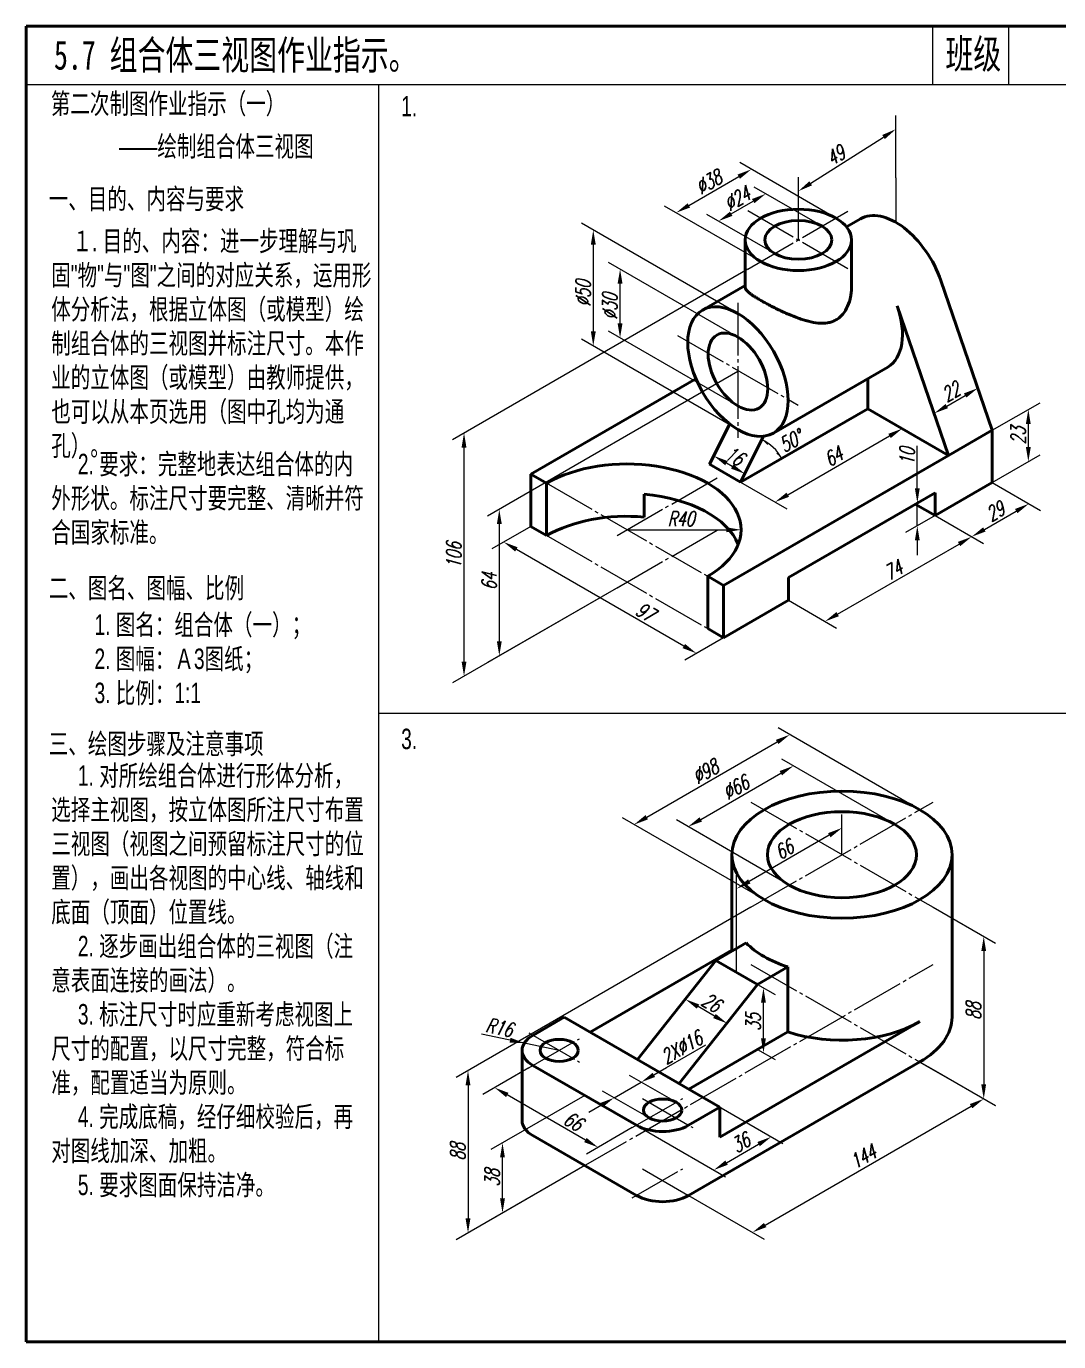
# Model space of a CAD drawing. Header units: millimetres. Extents: x 94 to 2877, y 87 to 1089.
# Drawn here: x 1227.8 to 1404.4, y 87.6 to 312.6 of the extents above; entities that cross this region are included whole.
import ezdxf

# ---------------------------------------------------------------- set-up
doc = ezdxf.new("R2010")
doc.units = ezdxf.units.MM
doc.header["$LTSCALE"] = 0.6
doc.header["$PDMODE"] = 33
doc.header["$PDSIZE"] = 1.5
doc.linetypes.add('myCENTER', pattern=[18, 15, -1, 1, -1])
doc.layers.get('Defpoints').update_dxf_attribs({"lineweight": 20})
for name, color, linetype, lineweight in [('中心线', 7, 'myCENTER', 25), ('尺寸', 7, 'Continuous', 25), ('标题文字', 7, 'Continuous', 25), ('粗实线', 7, 'Continuous', 50), ('细实线', 7, 'Continuous', 25), ('轴测图', 7, 'Continuous', 50)]:
    doc.layers.add(name, color=color, linetype=linetype, lineweight=lineweight)
doc.styles.add('图中汉字2-3.5号', font='', dxfattribs={"width": 0.7, "height": 3.5})
doc.styles.add('尺寸文字1-2.5号', font='txt.shx', dxfattribs={"width": 0.7, "oblique": 15, "height": 2.5})
doc.styles.add('标题汉字1-5号', font='', dxfattribs={"width": 0.7, "height": 5})
doc.styles.add('标题汉字2-3.5号', font='', dxfattribs={"width": 0.7, "height": 3.5})
doc.styles.get('图中汉字2-3.5号').set_extended_font_data('FZFangSong-Z02')
doc.styles.get('标题汉字1-5号').set_extended_font_data('SimSun')
doc.styles.get('标题汉字2-3.5号').set_extended_font_data('FZFangSong-Z02')
doc.dimstyles.new('尺寸25', dxfattribs={"dimtxt": 2.5, "dimasz": 2.5, "dimexe": 2, "dimexo": 0, "dimgap": 0.5, "dimtad": 1, "dimdec": 0, "dimdsep": 46, "dimtxsty": '尺寸文字1-2.5号', "dimcen": 0, "dimadec": 0, "dimazin": 0, "dimtfac": 1, "dimtdec": 0, "dimtmove": 0, "dimatfit": 3, "dimfxl": 1, "dimarcsym": 0})

# ---------------------------------------------------------------- blocks, each defined once
blk = doc.blocks.new('*D130')
at = {"layer": 'Defpoints', "color": 0}
for p in [(1383.3, 228.93), (1389.56, 225.32), (1358.2, 214.44)]:
    blk.add_point(p, dxfattribs=at)
at = {"layer": '尺寸', "color": 0, "lineweight": -2}
for p, q in [((1383.3, 228.93), (1391.56, 224.16)), ((1366.63, 212.08), (1387.4, 224.07)), ((1358.2, 214.44), (1366.46, 209.67))]:
    blk.add_line(p, q, dxfattribs=at)
at = {"layer": '尺寸', "color": 0}
for points in [[(1387.19, 224.43), (1387.6, 223.71), (1389.56, 225.32)], [(1366.42, 212.44), (1366.84, 211.72), (1364.46, 210.83)]]:
    blk.add_solid(points, dxfattribs=at)
at = {"layer": '尺寸', "color": 0, "insert": (1376.14, 219.59), "char_height": 2.5, "attachment_point": 5, "rotation": 30, "style": '尺寸文字1-2.5号'}
blk.add_mtext('74', dxfattribs=at)
blk = doc.blocks.new('*D131')
at = {"layer": 'Defpoints', "color": 0}
for p in [(1383.3, 232.85), (1380.26, 231.09), (1383.3, 228.93)]:
    blk.add_point(p, dxfattribs=at)
at = {"layer": '尺寸', "color": 0, "lineweight": -2}
for p, q in [((1380.26, 233.59), (1380.26, 240.86)), ((1383.3, 232.85), (1378.26, 229.94)), ((1380.26, 227.18), (1380.26, 231.09)), ((1383.3, 228.93), (1378.26, 226.02)), ((1380.26, 224.68), (1380.26, 222.18))]:
    blk.add_line(p, q, dxfattribs=at)
at = {"layer": '尺寸', "color": 0}
for points in [[(1379.84, 233.59), (1380.67, 233.59), (1380.26, 231.09)], [(1379.84, 224.68), (1380.67, 224.68), (1380.26, 227.18)]]:
    blk.add_solid(points, dxfattribs=at)
at = {"layer": '尺寸', "color": 0, "insert": (1378.51, 239.06), "char_height": 2.5, "attachment_point": 5, "rotation": 90, "style": '尺寸文字1-2.5号'}
blk.add_mtext('10', dxfattribs=at)
blk = doc.blocks.new('*D132')
at = {"layer": 'Defpoints', "color": 0}
for p in [(1390.6, 250.73), (1393.08, 243.53), (1385.61, 239.22)]:
    blk.add_point(p, dxfattribs=at)
at = {"layer": '尺寸', "color": 0, "lineweight": -2}
for p, q in [((1393.08, 243.53), (1389.94, 252.65)), ((1385.61, 239.22), (1382.47, 248.34)), ((1385.3, 247.67), (1388.44, 249.48))]:
    blk.add_line(p, q, dxfattribs=at)
at = {"layer": '尺寸', "color": 0}
for points in [[(1388.23, 249.84), (1388.64, 249.12), (1390.6, 250.73)], [(1385.09, 248.03), (1385.51, 247.31), (1383.14, 246.42)]]:
    blk.add_solid(points, dxfattribs=at)
at = {"layer": '尺寸', "color": 0, "insert": (1385.99, 250.09), "char_height": 2.5, "attachment_point": 5, "rotation": 30, "style": '尺寸文字1-2.5号'}
blk.add_mtext('22', dxfattribs=at)
blk = doc.blocks.new('*D2')
at = {"layer": 'Defpoints', "color": 0}
for p in [(1349.58, 263.49), (1324.83, 257.95), (1349.58, 243.66)]:
    blk.add_point(p, dxfattribs=at)
at = {"layer": '尺寸', "color": 0, "lineweight": -2}
for p, q in [((1349.58, 263.49), (1322.83, 278.94)), ((1324.83, 275.28), (1324.83, 260.45)), ((1349.58, 243.66), (1322.83, 259.1))]:
    blk.add_line(p, q, dxfattribs=at)
at = {"layer": '尺寸', "color": 0}
for points in [[(1324.41, 275.28), (1325.25, 275.28), (1324.83, 277.78)], [(1324.41, 260.45), (1325.25, 260.45), (1324.83, 257.95)]]:
    blk.add_solid(points, dxfattribs=at)
at = {"layer": '尺寸', "color": 0, "insert": (1323.08, 266.93), "char_height": 2.5, "attachment_point": 5, "rotation": 90, "style": '尺寸文字1-2.5号'}
blk.add_mtext('%%c50', dxfattribs=at)
blk = doc.blocks.new('*D3')
at = {"layer": 'Defpoints', "color": 0}
for p in [(1329.41, 271.09), (1349.58, 259.44), (1349.58, 247.69)]:
    blk.add_point(p, dxfattribs=at)
at = {"layer": '尺寸', "color": 0, "lineweight": -2}
for p, q in [((1349.58, 259.44), (1327.41, 272.24)), ((1329.41, 261.83), (1329.41, 268.59)), ((1349.58, 247.69), (1327.41, 260.49))]:
    blk.add_line(p, q, dxfattribs=at)
at = {"layer": '尺寸', "color": 0}
for points in [[(1328.99, 268.59), (1329.83, 268.59), (1329.41, 271.09)], [(1328.99, 261.83), (1329.83, 261.83), (1329.41, 259.33)]]:
    blk.add_solid(points, dxfattribs=at)
at = {"layer": '尺寸', "color": 0, "insert": (1327.66, 264.69), "char_height": 2.5, "attachment_point": 5, "rotation": 90, "style": '尺寸文字1-2.5号'}
blk.add_mtext('%%c30', dxfattribs=at)
blk = doc.blocks.new('*D133')
at = {"layer": 'Defpoints', "color": 0}
for p in [(1351.87, 288.16), (1366.34, 279.81), (1353.48, 272.39)]:
    blk.add_point(p, dxfattribs=at)
at = {"layer": '尺寸', "color": 0, "lineweight": -2}
for p, q in [((1366.34, 279.81), (1349.87, 289.32)), ((1341.17, 281.99), (1349.7, 286.91)), ((1353.48, 272.39), (1337.01, 281.89))]:
    blk.add_line(p, q, dxfattribs=at)
at = {"layer": '尺寸', "color": 0}
for points in [[(1349.5, 287.27), (1349.91, 286.55), (1351.87, 288.16)], [(1340.97, 282.35), (1341.38, 281.63), (1339.01, 280.74)]]:
    blk.add_solid(points, dxfattribs=at)
at = {"layer": '尺寸', "color": 0, "insert": (1344.56, 285.97), "char_height": 2.5, "attachment_point": 5, "rotation": 30, "style": '尺寸文字1-2.5号'}
blk.add_mtext('%%c38', dxfattribs=at)
blk = doc.blocks.new('*D134')
at = {"layer": 'Defpoints', "color": 0}
for p in [(1354.35, 283.98), (1363.96, 278.44), (1355.86, 273.76)]:
    blk.add_point(p, dxfattribs=at)
at = {"layer": '尺寸', "color": 0, "lineweight": -2}
for p, q in [((1363.96, 278.44), (1352.35, 285.14)), ((1348.42, 280.56), (1352.19, 282.73)), ((1355.86, 273.76), (1344.25, 280.46))]:
    blk.add_line(p, q, dxfattribs=at)
at = {"layer": '尺寸', "color": 0}
for points in [[(1351.98, 283.09), (1352.39, 282.37), (1354.35, 283.98)], [(1348.21, 280.92), (1348.63, 280.2), (1346.25, 279.31)]]:
    blk.add_solid(points, dxfattribs=at)
at = {"layer": '尺寸', "color": 0, "insert": (1349.43, 283.16), "char_height": 2.5, "attachment_point": 5, "rotation": 30, "style": '尺寸文字1-2.5号'}
blk.add_mtext('%%c24', dxfattribs=at)
blk = doc.blocks.new('*D135')
at = {"layer": 'Defpoints', "color": 0}
for p in [(1399.25, 247.09), (1393.08, 243.53), (1393.08, 234.58)]:
    blk.add_point(p, dxfattribs=at)
at = {"layer": '尺寸', "color": 0, "lineweight": -2}
for p, q in [((1393.08, 243.53), (1401.25, 248.25)), ((1399.25, 240.64), (1399.25, 244.59)), ((1393.08, 234.58), (1401.25, 239.3))]:
    blk.add_line(p, q, dxfattribs=at)
at = {"layer": '尺寸', "color": 0}
for points in [[(1398.83, 244.59), (1399.66, 244.59), (1399.25, 247.09)], [(1398.83, 240.64), (1399.66, 240.64), (1399.25, 238.14)]]:
    blk.add_solid(points, dxfattribs=at)
at = {"layer": '尺寸', "color": 0, "insert": (1397.5, 242.62), "char_height": 2.5, "attachment_point": 5, "rotation": 90, "style": '尺寸文字1-2.5号'}
blk.add_mtext('23', dxfattribs=at)
blk = doc.blocks.new('*D136')
at = {"layer": 'Defpoints', "color": 0}
for p in [(1314.13, 227.08), (1309.5, 224.41), (1347.11, 208.04)]:
    blk.add_point(p, dxfattribs=at)
at = {"layer": '尺寸', "color": 0, "lineweight": -2}
for p, q in [((1314.13, 227.08), (1307.5, 223.26)), ((1340.32, 206.62), (1311.67, 223.16)), ((1347.11, 208.04), (1340.48, 204.21))]:
    blk.add_line(p, q, dxfattribs=at)
at = {"layer": '尺寸', "color": 0}
for points in [[(1311.88, 223.52), (1311.46, 222.8), (1309.5, 224.41)], [(1340.53, 206.98), (1340.11, 206.26), (1342.48, 205.37)]]:
    blk.add_solid(points, dxfattribs=at)
at = {"layer": '尺寸', "color": 0, "insert": (1333.73, 212.45), "char_height": 2.5, "attachment_point": 5, "rotation": 330, "style": '尺寸文字1-2.5号'}
blk.add_mtext('97', dxfattribs=at)
blk = doc.blocks.new('*D138')
at = {"layer": 'Defpoints', "color": 0}
for p in [(1371.78, 247.21), (1377.68, 243.81), (1350.03, 234.65)]:
    blk.add_point(p, dxfattribs=at)
at = {"layer": '尺寸', "color": 0, "lineweight": -2}
for p, q in [((1371.78, 247.21), (1379.68, 242.65)), ((1358.09, 232.5), (1375.51, 242.56)), ((1350.03, 234.65), (1357.92, 230.09))]:
    blk.add_line(p, q, dxfattribs=at)
at = {"layer": '尺寸', "color": 0}
for points in [[(1375.3, 242.92), (1375.72, 242.2), (1377.68, 243.81)], [(1357.88, 232.86), (1358.3, 232.14), (1355.92, 231.25)]]:
    blk.add_solid(points, dxfattribs=at)
at = {"layer": '尺寸', "color": 0, "insert": (1365.92, 239.04), "char_height": 2.5, "attachment_point": 5, "rotation": 30, "style": '尺寸文字1-2.5号'}
blk.add_mtext('64', dxfattribs=at)
blk = doc.blocks.new('*D139')
at = {"layer": 'Defpoints', "color": 0}
for p in [(1349.58, 253.58), (1330.62, 217.56), (1308.75, 204.94)]:
    blk.add_point(p, dxfattribs=at)
at = {"layer": '尺寸', "color": 0, "lineweight": -2}
for p, q in [((1349.58, 253.58), (1306.75, 228.85)), ((1308.75, 227.5), (1308.75, 207.44)), ((1330.62, 217.56), (1306.75, 203.78))]:
    blk.add_line(p, q, dxfattribs=at)
at = {"layer": '尺寸', "color": 0}
for points in [[(1308.34, 227.5), (1309.17, 227.5), (1308.75, 230)], [(1308.34, 207.44), (1309.17, 207.44), (1308.75, 204.94)]]:
    blk.add_solid(points, dxfattribs=at)
at = {"layer": '尺寸', "color": 0, "insert": (1307, 217.69), "char_height": 2.5, "attachment_point": 5, "rotation": 90, "style": '尺寸文字1-2.5号'}
blk.add_mtext('64', dxfattribs=at)
blk = doc.blocks.new('*D140')
at = {"layer": 'Defpoints', "color": 0}
for p in [(1351.25, 271.1), (1302.72, 243.08), (1330.62, 217.56)]:
    blk.add_point(p, dxfattribs=at)
at = {"layer": '尺寸', "color": 0, "lineweight": -2}
for p, q in [((1351.25, 271.1), (1300.72, 241.92)), ((1302.72, 203.95), (1302.72, 240.58)), ((1330.62, 217.56), (1300.72, 200.3))]:
    blk.add_line(p, q, dxfattribs=at)
at = {"layer": '尺寸', "color": 0}
for points in [[(1302.3, 240.58), (1303.13, 240.58), (1302.72, 243.08)], [(1302.3, 203.95), (1303.13, 203.95), (1302.72, 201.45)]]:
    blk.add_solid(points, dxfattribs=at)
at = {"layer": '尺寸', "color": 0, "insert": (1300.97, 222.13), "char_height": 2.5, "attachment_point": 5, "rotation": 90, "style": '尺寸文字1-2.5号'}
blk.add_mtext('106', dxfattribs=at)
blk = doc.blocks.new('*D141')
at = {"layer": 'Defpoints', "color": 0}
for p in [(1393.08, 234.58), (1399.34, 230.96), (1383.3, 228.93)]:
    blk.add_point(p, dxfattribs=at)
at = {"layer": '尺寸', "color": 0, "lineweight": -2}
for p, q in [((1393.08, 234.58), (1401.34, 229.81)), ((1391.73, 226.57), (1397.18, 229.71)), ((1383.3, 228.93), (1391.56, 224.16))]:
    blk.add_line(p, q, dxfattribs=at)
at = {"layer": '尺寸', "color": 0}
for points in [[(1396.97, 230.07), (1397.39, 229.35), (1399.34, 230.96)], [(1391.52, 226.93), (1391.93, 226.21), (1389.56, 225.32)]]:
    blk.add_solid(points, dxfattribs=at)
at = {"layer": '尺寸', "color": 0, "insert": (1393.58, 229.66), "char_height": 2.5, "attachment_point": 5, "rotation": 30, "style": '尺寸文字1-2.5号'}
blk.add_mtext('29', dxfattribs=at)
blk = doc.blocks.new('*D142')
at = {"layer": 'Defpoints', "color": 0}
for p in [(1376.59, 295.03), (1376.59, 286.7), (1359.91, 276.1)]:
    blk.add_point(p, dxfattribs=at)
at = {"layer": '尺寸', "color": 0, "lineweight": -2}
for p, q in [((1376.59, 286.7), (1376.59, 297.4)), ((1362.02, 285.77), (1374.48, 293.69)), ((1359.91, 276.1), (1359.91, 286.8))]:
    blk.add_line(p, q, dxfattribs=at)
at = {"layer": '尺寸', "color": 0}
for points in [[(1374.26, 294.04), (1374.7, 293.34), (1376.59, 295.03)], [(1361.79, 286.12), (1362.24, 285.42), (1359.91, 284.43)]]:
    blk.add_solid(points, dxfattribs=at)
at = {"layer": '尺寸', "color": 0, "insert": (1366.28, 290.55), "char_height": 2.5, "attachment_point": 5, "rotation": 32.4272, "style": '尺寸文字1-2.5号'}
blk.add_mtext('49', dxfattribs=at)
blk = doc.blocks.new('*D143')
at = {"layer": 'Defpoints', "color": 0}
for p in [(1345.44, 239.15), (1344.71, 237.72), (1350.03, 234.65)]:
    blk.add_point(p, dxfattribs=at)
at = {"layer": '尺寸', "color": 0, "lineweight": -2}
for p, q in [((1344.71, 237.72), (1346.35, 240.94)), ((1348.59, 237.33), (1347.61, 237.9)), ((1350.03, 234.65), (1351.67, 237.87))]:
    blk.add_line(p, q, dxfattribs=at)
at = {"layer": '尺寸', "color": 0}
for points in [[(1347.81, 238.26), (1347.4, 237.54), (1345.44, 239.15)], [(1348.8, 237.69), (1348.39, 236.97), (1350.76, 236.08)]]:
    blk.add_solid(points, dxfattribs=at)
at = {"layer": '尺寸', "color": 0, "insert": (1348.98, 239.13), "char_height": 2.5, "attachment_point": 5, "rotation": 330, "style": '尺寸文字1-2.5号'}
blk.add_mtext('16', dxfattribs=at)
blk = doc.blocks.new('*D199')
at = {"layer": 'Defpoints', "color": 0}
for p in [(1351.78, 161.93), (1323.37, 117.76), (1303.4, 106.23)]:
    blk.add_point(p, dxfattribs=at)
at = {"layer": '尺寸', "color": 0, "lineweight": -2}
for p, q in [((1351.78, 161.93), (1301.4, 132.84)), ((1303.4, 131.5), (1303.4, 108.73)), ((1323.37, 117.76), (1301.4, 105.07))]:
    blk.add_line(p, q, dxfattribs=at)
at = {"layer": '尺寸', "color": 0}
for points in [[(1302.98, 131.5), (1303.81, 131.5), (1303.4, 134)], [(1302.98, 108.73), (1303.81, 108.73), (1303.4, 106.23)]]:
    blk.add_solid(points, dxfattribs=at)
at = {"layer": '尺寸', "color": 0, "insert": (1301.65, 120.11), "char_height": 2.5, "attachment_point": 5, "rotation": 90, "style": '尺寸文字1-2.5号'}
blk.add_mtext('88', dxfattribs=at)
blk = doc.blocks.new('*D200')
at = {"layer": 'Defpoints', "color": 0}
for p in [(1323.37, 129.76), (1309.3, 121.64), (1323.37, 117.76)]:
    blk.add_point(p, dxfattribs=at)
at = {"layer": '尺寸', "color": 0, "lineweight": -2}
for p, q in [((1323.37, 129.76), (1307.3, 120.49)), ((1323.37, 117.76), (1307.3, 108.48)), ((1309.3, 112.14), (1309.3, 119.14))]:
    blk.add_line(p, q, dxfattribs=at)
at = {"layer": '尺寸', "color": 0}
for points in [[(1308.88, 119.14), (1309.71, 119.14), (1309.3, 121.64)], [(1308.88, 112.14), (1309.71, 112.14), (1309.3, 109.64)]]:
    blk.add_solid(points, dxfattribs=at)
at = {"layer": '尺寸', "color": 0, "insert": (1307.55, 115.64), "char_height": 2.5, "attachment_point": 5, "rotation": 90, "style": '尺寸文字1-2.5号'}
blk.add_mtext('38', dxfattribs=at)
blk = doc.blocks.new('*D201')
at = {"layer": 'Defpoints', "color": 0}
for p in [(1313.8, 134.45), (1307.96, 131.08), (1331.49, 124.24)]:
    blk.add_point(p, dxfattribs=at)
at = {"layer": '尺寸', "color": 0, "lineweight": -2}
for p, q in [((1313.8, 134.45), (1305.96, 129.93)), ((1323.48, 122.12), (1310.12, 129.83)), ((1331.49, 124.24), (1323.65, 119.71))]:
    blk.add_line(p, q, dxfattribs=at)
at = {"layer": '尺寸', "color": 0}
for points in [[(1310.33, 130.19), (1309.91, 129.47), (1307.96, 131.08)], [(1323.69, 122.48), (1323.28, 121.76), (1325.65, 120.87)]]:
    blk.add_solid(points, dxfattribs=at)
at = {"layer": '尺寸', "color": 0, "insert": (1321.39, 125.34), "char_height": 2.5, "attachment_point": 5, "rotation": 330, "style": '尺寸文字1-2.5号'}
blk.add_mtext('66', dxfattribs=at)
blk = doc.blocks.new('*D203')
at = {"layer": 'Defpoints', "color": 0}
for p in [(1345.78, 152.85), (1352.92, 148.73), (1340.58, 146.2)]:
    blk.add_point(p, dxfattribs=at)
at = {"layer": '尺寸', "color": 0, "lineweight": -2}
for p, q in [((1345.78, 152.85), (1339.34, 144.61)), ((1352.92, 148.73), (1346.48, 140.49)), ((1345.56, 143.33), (1342.75, 144.95))]:
    blk.add_line(p, q, dxfattribs=at)
at = {"layer": '尺寸', "color": 0}
for points in [[(1342.96, 145.31), (1342.54, 144.59), (1340.58, 146.2)], [(1345.77, 143.69), (1345.35, 142.97), (1347.72, 142.08)]]:
    blk.add_solid(points, dxfattribs=at)
at = {"layer": '尺寸', "color": 0, "insert": (1345.03, 145.65), "char_height": 2.5, "attachment_point": 5, "rotation": 330, "style": '尺寸文字1-2.5号'}
blk.add_mtext('26', dxfattribs=at)
blk = doc.blocks.new('*D204')
at = {"layer": 'Defpoints', "color": 0}
for p in [(1380.69, 135.47), (1391.62, 129.16), (1341.14, 112.64)]:
    blk.add_point(p, dxfattribs=at)
at = {"layer": '尺寸', "color": 0, "lineweight": -2}
for p, q in [((1380.69, 135.47), (1393.62, 128.01)), ((1354.23, 107.58), (1389.45, 127.91)), ((1341.14, 112.64), (1354.07, 105.18))]:
    blk.add_line(p, q, dxfattribs=at)
at = {"layer": '尺寸', "color": 0}
for points in [[(1389.24, 128.28), (1389.66, 127.55), (1391.62, 129.16)], [(1354.02, 107.94), (1354.44, 107.22), (1352.07, 106.33)]]:
    blk.add_solid(points, dxfattribs=at)
at = {"layer": '尺寸', "color": 0, "insert": (1370.97, 119.26), "char_height": 2.5, "attachment_point": 5, "rotation": 30, "style": '尺寸文字1-2.5号'}
blk.add_mtext('144', dxfattribs=at)
blk = doc.blocks.new('*D7')
at = {"layer": 'Defpoints', "color": 0}
for p in [(1352.92, 148.73), (1353.94, 148.14), (1352.92, 137.61)]:
    blk.add_point(p, dxfattribs=at)
at = {"layer": '尺寸', "color": 0, "lineweight": -2}
for p, q in [((1352.92, 148.73), (1355.94, 146.99)), ((1353.94, 139.52), (1353.94, 145.64)), ((1352.92, 137.61), (1355.94, 135.87))]:
    blk.add_line(p, q, dxfattribs=at)
at = {"layer": '尺寸', "color": 0}
for points in [[(1353.52, 145.64), (1354.35, 145.64), (1353.94, 148.14)], [(1353.52, 139.52), (1354.35, 139.52), (1353.94, 137.02)]]:
    blk.add_solid(points, dxfattribs=at)
at = {"layer": '尺寸', "color": 0, "insert": (1352.19, 142.3), "char_height": 2.5, "attachment_point": 5, "rotation": 90, "style": '尺寸文字1-2.5号'}
blk.add_mtext('35', dxfattribs=at)
blk = doc.blocks.new('*D205')
at = {"layer": 'Defpoints', "color": 0}
for p in [(1359.07, 186.12), (1376.38, 176.13), (1358.36, 165.73)]:
    blk.add_point(p, dxfattribs=at)
at = {"layer": '尺寸', "color": 0, "lineweight": -2}
for p, q in [((1376.38, 176.13), (1357.07, 187.28)), ((1343.22, 176.97), (1356.91, 184.87)), ((1358.36, 165.73), (1339.05, 176.88))]:
    blk.add_line(p, q, dxfattribs=at)
at = {"layer": '尺寸', "color": 0}
for points in [[(1356.7, 185.24), (1357.11, 184.51), (1359.07, 186.12)], [(1343.01, 177.33), (1343.43, 176.61), (1341.05, 175.72)]]:
    blk.add_solid(points, dxfattribs=at)
at = {"layer": '尺寸', "color": 0, "insert": (1349.19, 182.44), "char_height": 2.5, "attachment_point": 5, "rotation": 30, "style": '尺寸文字1-2.5号'}
blk.add_mtext('%%c66', dxfattribs=at)
blk = doc.blocks.new('*D206')
at = {"layer": 'Defpoints', "color": 0}
for p in [(1358.44, 191.46), (1380.69, 178.62), (1354.05, 163.24)]:
    blk.add_point(p, dxfattribs=at)
at = {"layer": '尺寸', "color": 0, "lineweight": -2}
for p, q in [((1380.69, 178.62), (1356.44, 192.62)), ((1333.97, 177.33), (1356.28, 190.21)), ((1354.05, 163.24), (1329.81, 177.24))]:
    blk.add_line(p, q, dxfattribs=at)
at = {"layer": '尺寸', "color": 0}
for points in [[(1356.07, 190.57), (1356.49, 189.85), (1358.44, 191.46)], [(1333.76, 177.7), (1334.18, 176.97), (1331.81, 176.08)]]:
    blk.add_solid(points, dxfattribs=at)
at = {"layer": '尺寸', "color": 0, "insert": (1343.99, 185.14), "char_height": 2.5, "attachment_point": 5, "rotation": 30, "style": '尺寸文字1-2.5号'}
blk.add_mtext('%%c98', dxfattribs=at)
blk = doc.blocks.new('*D207')
at = {"layer": 'Defpoints', "color": 0}
for p in [(1382.96, 161.93), (1382.96, 134.16), (1391.62, 129.16)]:
    blk.add_point(p, dxfattribs=at)
at = {"layer": '尺寸', "color": 0, "lineweight": -2}
for p, q in [((1382.96, 161.93), (1393.62, 155.78)), ((1391.62, 154.43), (1391.62, 131.66)), ((1382.96, 134.16), (1393.62, 128.01))]:
    blk.add_line(p, q, dxfattribs=at)
at = {"layer": '尺寸', "color": 0}
for points in [[(1391.2, 154.43), (1392.03, 154.43), (1391.62, 156.93)], [(1391.2, 131.66), (1392.03, 131.66), (1391.62, 129.16)]]:
    blk.add_solid(points, dxfattribs=at)
at = {"layer": '尺寸', "color": 0, "insert": (1389.87, 144.18), "char_height": 2.5, "attachment_point": 5, "rotation": 90, "style": '尺寸文字1-2.5号'}
blk.add_mtext('88', dxfattribs=at)
blk = doc.blocks.new('*D208')
at = {"layer": 'Defpoints', "color": 0}
for p in [(1367.37, 170.93), (1349.35, 165.11), (1349.35, 160.53)]:
    blk.add_point(p, dxfattribs=at)
at = {"layer": '尺寸', "color": 0, "lineweight": -2}
for p, q in [((1367.37, 170.93), (1367.37, 177.82)), ((1365.2, 174.26), (1351.51, 166.36)), ((1349.35, 160.53), (1349.35, 167.42))]:
    blk.add_line(p, q, dxfattribs=at)
at = {"layer": '尺寸', "color": 0}
for points in [[(1365, 174.62), (1365.41, 173.9), (1367.37, 175.51)], [(1351.31, 166.72), (1351.72, 166), (1349.35, 165.11)]]:
    blk.add_solid(points, dxfattribs=at)
at = {"layer": '尺寸', "color": 0, "insert": (1357.48, 171.82), "char_height": 2.5, "attachment_point": 5, "rotation": 30, "style": '尺寸文字1-2.5号'}
blk.add_mtext('66', dxfattribs=at)
blk = doc.blocks.new('*D209')
at = {"layer": 'Defpoints', "color": 0}
for p in [(1333.17, 135.43), (1323.37, 129.76), (1355.27, 122.67)]:
    blk.add_point(p, dxfattribs=at)
at = {"layer": '尺寸', "color": 0, "lineweight": -2}
for p, q in [((1333.17, 135.43), (1357.27, 121.51)), ((1323.37, 129.76), (1347.46, 115.85)), ((1347.63, 118.25), (1353.11, 121.42))]:
    blk.add_line(p, q, dxfattribs=at)
at = {"layer": '尺寸', "color": 0}
for points in [[(1352.9, 121.78), (1353.31, 121.06), (1355.27, 122.67)], [(1347.42, 118.62), (1347.84, 117.89), (1345.46, 117)]]:
    blk.add_solid(points, dxfattribs=at)
at = {"layer": '尺寸', "color": 0, "insert": (1350.02, 121.66), "char_height": 2.5, "attachment_point": 5, "rotation": 30, "style": '尺寸文字1-2.5号'}
blk.add_mtext('36', dxfattribs=at)
blk = doc.blocks.new('*D210')
at = {"layer": 'Defpoints', "color": 0}
for p in [(1333.03, 132.02), (1339, 128.58), (1334.37, 125.9)]:
    blk.add_point(p, dxfattribs=at)
at = {"layer": '尺寸', "color": 0, "lineweight": -2}
for p, q in [((1339, 128.58), (1331.03, 133.18)), ((1335.19, 133.27), (1337.36, 134.52)), ((1334.37, 125.9), (1326.39, 130.5)), ((1328.39, 129.35), (1333.03, 132.02)), ((1326.23, 128.1), (1324.06, 126.85))]:
    blk.add_line(p, q, dxfattribs=at)
at = {"layer": '尺寸', "color": 0}
for points in [[(1334.99, 133.63), (1335.4, 132.91), (1333.03, 132.02)], [(1326.02, 128.46), (1326.44, 127.74), (1328.39, 129.35)]]:
    blk.add_solid(points, dxfattribs=at)
at = {"layer": '尺寸', "color": 0, "insert": (1339.93, 137.96), "char_height": 2.5, "attachment_point": 5, "rotation": 30, "style": '尺寸文字1-2.5号'}
blk.add_mtext('2X%%c16', dxfattribs=at)

msp = doc.modelspace()

# ---------------------------------------------------------------- linework, layer by layer
at = {"layer": '中心线'}
for p, q in [((1376.589, 286.695), (1376.589, 279.089)), ((1351.247, 271.098), (1368.568, 281.098)), ((1351.247, 281.098), (1368.568, 271.098)), ((1349.578, 265.312), (1349.578, 242.262)), ((1339.258, 259.745), (1359.898, 247.829)), ((1316.761, 234.511), (1344.473, 218.511)), ((1328.885, 225.511), (1346.206, 235.511)), ((1316.761, 225.559), (1344.473, 209.559)), ((1328.885, 216.559), (1346.206, 226.559)), ((1351.781, 161.931), (1382.958, 179.931)), ((1351.781, 179.931), (1382.958, 161.931)), ((1322.741, 117.397), (1382.958, 152.164)), ((1351.781, 152.164), (1382.958, 134.164)), ((1313.796, 140.452), (1322.457, 135.452)), ((1313.796, 134.452), (1322.457, 139.452)), ((1331.488, 124.238), (1340.148, 129.238)), ((1333.22, 129.238), (1341.88, 124.238)), ((1331.488, 112.213), (1340.148, 117.213)), ((1333.22, 117.213), (1341.88, 112.213))]:
    msp.add_line(p, q, dxfattribs=at)
at = {"layer": '尺寸'}
for p, q in [((1330.617, 226.511), (1347.608, 226.511)), ((1349.35, 150.792), (1349.35, 162.97)), ((1318.993, 137.452), (1305.725, 140.225)), ((1337.359, 134.524), (1344.062, 138.394))]:
    msp.add_line(p, q, dxfattribs=at)
msp.add_arc((1350.03, 234.649), 8.146, 30, 63.43791, dxfattribs=at)
for points in [[(1354.859, 241.335), (1354.613, 240.999), (1353.728, 241.906)], [(1356.138, 239.565), (1356.463, 239.826), (1357.084, 238.722)], [(1347.608, 226.928), (1347.608, 226.095), (1350.108, 226.511)], [(1310.675, 139.616), (1310.505, 138.8), (1313.037, 138.697)]]:
    msp.add_solid(points, dxfattribs=at)
at = {"layer": '粗实线'}
for p, q in [((1227.839, 312.628), (1227.839, 87.628)), ((1537.839, 312.628), (1227.839, 312.628)), ((1227.839, 87.628), (1537.839, 87.628))]:
    msp.add_line(p, q, dxfattribs=at)
at = {"layer": '细实线'}
for p, q in [((1382.839, 312.628), (1382.839, 302.628)), ((1395.839, 312.628), (1395.839, 302.628)), ((1537.839, 302.628), (1227.839, 302.628)), ((1288.12, 87.628), (1288.12, 302.628)), ((1288.12, 195.128), (1537.839, 195.128))]:
    msp.add_line(p, q, dxfattribs=at)
at = {"layer": '轴测图', "extrusion": (0, 0.816497, 0.57735)}
for p, q in [((1368.144, 278.322), (1370.515, 279.691)), ((1350.815, 267.955), (1350.815, 276.098)), ((1369, 267.955), (1369, 276.098)), ((1343.504, 264.096), (1350.815, 268.317)), ((1393.078, 243.533), (1384.288, 269.124)), ((1376.823, 264.814), (1385.614, 239.223)), ((1355.652, 243.055), (1375.198, 254.34)), ((1342.372, 252.339), (1314.127, 236.032)), ((1371.783, 252.368), (1371.783, 247.208)), ((1371.783, 247.208), (1350.03, 234.649)), ((1385.614, 239.223), (1371.783, 247.208)), ((1344.711, 237.72), (1348.158, 244.613)), ((1393.078, 243.533), (1385.614, 239.223)), ((1393.078, 234.58), (1393.078, 243.533)), ((1350.03, 234.649), (1353.962, 242.515)), ((1385.614, 239.223), (1347.107, 216.991)), ((1350.03, 234.649), (1344.711, 237.72)), ((1314.127, 227.079), (1314.127, 236.032)), ((1314.127, 236.032), (1316.835, 234.468)), ((1316.835, 225.516), (1316.835, 234.468)), ((1393.078, 234.58), (1383.297, 228.933)), ((1333.535, 228.685), (1333.535, 232.598)), ((1358.201, 218.357), (1383.297, 232.846)), ((1383.297, 232.846), (1383.297, 228.933)), ((1383.297, 228.933), (1379.908, 230.889)), ((1316.835, 225.516), (1314.127, 227.079)), ((1344.399, 218.554), (1347.107, 216.991)), ((1344.399, 218.554), (1344.399, 209.602)), ((1358.201, 214.444), (1358.201, 218.357)), ((1347.107, 216.991), (1347.107, 208.039)), ((1358.201, 214.444), (1347.107, 208.039)), ((1347.107, 208.039), (1344.399, 209.602)), ((1348.534, 154.443), (1348.534, 170.931)), ((1386.205, 143.164), (1386.205, 170.931)), ((1345.78, 152.853), (1350.968, 155.848)), ((1324.268, 140.567), (1348.534, 154.577)), ((1332.369, 135.889), (1345.78, 152.853)), ((1345.78, 152.853), (1352.92, 148.73)), ((1352.92, 148.73), (1358.108, 151.726)), ((1358.108, 140.603), (1358.108, 151.726)), ((1339.509, 131.767), (1352.92, 148.73)), ((1314.502, 140.024), (1319.855, 143.115)), ((1346.492, 127.736), (1319.855, 143.115)), ((1380.688, 142.383), (1346.492, 122.64)), ((1358.108, 140.603), (1341.156, 130.816)), ((1312.657, 125.448), (1312.657, 137.452)), ((1380.688, 135.474), (1341.139, 112.641)), ((1332.23, 124.645), (1314.502, 134.88)), ((1346.492, 127.736), (1341.139, 124.645)), ((1346.492, 122.64), (1346.492, 127.736)), ((1332.23, 112.641), (1314.502, 122.876))]:
    msp.add_line(p, q, dxfattribs=at)
at = {"layer": '轴测图'}
for centre, major_axis in [((1359.907, 276.098), (9.093, 0)), ((1359.907, 276.098), (5.725, 0)), ((1349.578, 253.576), (6.074, -10.521)), ((1349.578, 253.576), (3.606, -6.246)), ((1367.369, 170.931), (18.835, 0)), ((1367.369, 170.931), (12.742, 0)), ((1318.993, 137.452), (3.277, 0)), ((1336.684, 127.238), (3.277, 0))]:
    msp.add_ellipse(centre, major_axis=major_axis, ratio=0.5773503, dxfattribs=at)
for centre, major_axis, start_param, end_param in [((1376.589, 269.17), (-6.074, 10.521), 4.3864439, 6.2831853), ((1369.124, 264.86), (6.074, -10.521), 0, 1.2448513), ((1330.617, 226.511), (19.491, 0), 5.4977871, 8.6393798), ((1330.617, 221.472), (19.491, 0), 0.2258428, 1.4205127), ((1330.617, 217.559), (19.491, 0), 1.4205127, 2.3561945), ((1367.369, 161.195), (18.835, 0), 3.6556344, 4.1983472), ((1367.369, 150.072), (18.835, 0), 4.1983472, 5.4977871), ((1367.369, 143.164), (18.835, 0), 5.4977871, 6.2831853), ((1318.957, 137.452), (-6.3, 0), 5.4977871, 7.0685835), ((1318.957, 125.448), (-6.3, 0), 0, 0.7853982), ((1336.684, 127.217), (-6.3, 0), 0.7853982, 2.3561945), ((1336.684, 115.213), (6.3, 0), 3.9269908, 5.4977871)]:
    msp.add_ellipse(centre, major_axis=major_axis, ratio=0.5773503, start_param=start_param, end_param=end_param, dxfattribs=at)
for points, knots in [([(1366.337, 262.404), (1366.121, 262.28), (1365.894, 262.176), (1365.421, 262.008), (1365.174, 261.946), (1364.412, 261.816), (1363.873, 261.808), (1362.762, 261.912), (1362.19, 262.023), (1361.329, 262.245), (1361.041, 262.328), (1360.47, 262.508), (1360.187, 262.604), (1359.361, 262.902), (1358.79, 263.129), (1357.928, 263.499), (1357.639, 263.627), (1357.066, 263.888), (1356.781, 264.022), (1356.22, 264.292), (1355.943, 264.429), (1355.402, 264.701), (1355.139, 264.837), (1354.629, 265.106), (1354.383, 265.239), (1353.913, 265.498), (1353.689, 265.624), (1353.267, 265.868), (1353.063, 265.988), (1352.679, 266.223), (1352.497, 266.337), (1352.159, 266.558), (1352.003, 266.664), (1351.719, 266.868), (1351.59, 266.965), (1351.364, 267.15), (1351.265, 267.238), (1351.097, 267.404), (1351.028, 267.482), (1350.865, 267.705), (1350.815, 267.836), (1350.815, 267.955)], [0, 0, 0, 0, 2.5429311, 2.5429311, 5.0858622, 5.0858622, 10.1717245, 10.1717245, 15.2575867, 15.2575867, 17.8005179, 17.8005179, 20.343449, 20.343449, 25.3235702, 25.3235702, 27.8136308, 27.8136308, 30.3036915, 30.3036915, 32.7937521, 32.7937521, 35.2838127, 35.2838127, 37.7738734, 37.7738734, 40.263934, 40.263934, 42.7539946, 42.7539946, 45.2440552, 45.2440552, 47.7341159, 47.7341159, 50.2241765, 50.2241765, 52.7142371, 52.7142371, 55.2042977, 55.2042977, 60.184419, 60.184419, 60.184419, 60.184419]), ([(1369, 267.955), (1369, 267.693), (1368.988, 267.425), (1368.934, 266.885), (1368.893, 266.612), (1368.729, 265.798), (1368.562, 265.26), (1368.112, 264.256), (1367.83, 263.789), (1367.326, 263.188), (1367.145, 263.004), (1366.758, 262.674), (1366.553, 262.529), (1366.337, 262.404)], [140.7122869, 140.7122869, 140.7122869, 140.7122869, 143.2552181, 143.2552181, 145.7981492, 145.7981492, 150.8840114, 150.8840114, 155.9698737, 155.9698737, 158.5128048, 158.5128048, 161.0557359, 161.0557359, 161.0557359, 161.0557359])]:
    msp.add_open_spline(points, degree=3, knots=knots, dxfattribs=at)

# ---------------------------------------------------------------- texts
at = {"layer": '中心线', "char_height": 3.5, "width": 53.59907, "attachment_point": 1, "style": '图中汉字2-3.5号'}
for s, insert in [('     2. 要求：完整地表达组合体的内外形状。标注尺寸要完整、清晰并符合国家标准。', (1232.107, 239.505)), ('1. 图名：组合体（一）；\\P2. 图幅：Ａ3图纸；\\P3. 比例：1:1', (1239.504, 212.025)), ('     1. 对所绘组合体进行形体分析，选择主视图，按立体图所注尺寸布置三视图（视图之间预留标注尺寸的位置），画出各视图的中心线、轴线和底面（顶面）位置线。\\P     2. 逐步画出组合体的三视图（注意表面连接的画法）。\\P     3. 标注尺寸时应重新考虑视图上尺寸的配置，以尺寸完整，符合标准，配置适当为原则。\\P     4. 完成底稿，经仔细校验后，再对图线加深、加粗。\\P     5. 要求图面保持洁净。', (1232.107, 186.223))]:
    msp.add_mtext(s, dxfattribs=dict(at, insert=insert))
at = {"layer": '尺寸', "char_height": 2.5, "attachment_point": 5, "style": '尺寸文字1-2.5号'}
for s, insert, rotation in [('50%%d', (1358.606, 241.701), 28.22219), ('R16', (1308.756, 141.379), 348.19661)]:
    msp.add_mtext(s, dxfattribs=dict(at, insert=insert, rotation=rotation))
at = {"layer": '尺寸', "insert": (1339.837, 228.386), "char_height": 2.5, "attachment_point": 5, "style": '尺寸文字1-2.5号'}
msp.add_mtext('R40', dxfattribs=at)
at = {"layer": '标题文字', "width": 0.7}
for s, height, style, p in [('5.7 组合体三视图作业指示。', 5, '标题汉字1-5号', (1232.573, 305.227)), ('班级', 5, '标题汉字1-5号', (1385.064, 305.393)), ('第二次制图作业指示（一）', 3.5, '标题汉字2-3.5号', (1232.037, 297.669)), ('1.', 3.5, '标题汉字2-3.5号', (1291.957, 297.222)), ('——绘制组合体三视图', 3.5, '标题汉字2-3.5号', (1243.702, 290.359)), ('一、目的、内容与要求', 3.5, '标题汉字2-3.5号', (1231.677, 281.36)), ('二、图名、图幅、比例', 3.5, '图中汉字2-3.5号', (1231.677, 214.796)), ('三、绘图步骤及注意事项', 3.5, '图中汉字2-3.5号', (1231.677, 188.156)), ('3.', 3.5, '标题汉字2-3.5号', (1291.957, 188.983))]:
    msp.add_text(s, height=height, dxfattribs=dict(at, style=style)).set_placement(p)
at = {"layer": '标题文字', "insert": (1232.107, 277.662), "char_height": 3.5, "width": 55.30726, "attachment_point": 1, "style": '图中汉字2-3.5号'}
msp.add_mtext('    １. 目的、内容：进一步理解与巩固"物"与"图"之间的对应关系，运用形体分析法，根据立体图（或模型）绘制组合体的三视图并标注尺寸。本作业的立体图（或模型）由教师提供，也可以从本页选用（图中孔均为通孔）。', dxfattribs=at)

# ---------------------------------------------------------------- dimensions: what is measured, and where the dimension line sits
at = {"layer": '尺寸'}
for base, p1, p2, angle, text, picture, middle, dimtype in [((1376.589, 295.027), (1359.907, 276.098), (1376.589, 286.695), 32.42719, '49', '*D142', (1367.22, 289.075), 161), ((1324.83, 257.945), (1349.578, 263.494), (1349.578, 243.657), 270, '%%c50', '*D2', (1324.83, 266.931), 161), ((1302.716, 243.078), (1330.617, 217.559), (1351.247, 271.098), 90, '106', '*D140', (1302.716, 222.127), 160), ((1329.41, 271.088), (1349.578, 247.687), (1349.578, 259.444), 90, '%%c30', '*D3', (1329.41, 264.691), 161), ((1308.752, 204.935), (1349.578, 253.576), (1330.617, 217.559), 90, '64', '*D139', (1308.752, 217.689), 160), ((1345.441, 239.151), (1350.03, 234.649), (1344.711, 237.72), 150, '16', '*D143', (1348.1, 237.616), 161), ((1380.256, 231.09), (1383.297, 228.933), (1383.297, 232.846), 90, '10', '*D131', (1380.256, 239.055), 161), ((1309.504, 224.41), (1347.107, 208.039), (1314.127, 227.079), 150, '97', '*D136', (1332.853, 210.93), 161), ((1358.443, 191.463), (1354.051, 163.241), (1380.688, 178.62), 30, '%%c98', '*D206', (1344.87, 183.627), 161), ((1349.35, 165.106), (1367.369, 170.931), (1349.35, 160.527), 210, '66', '*D208', (1358.36, 170.308), 161), ((1391.616, 129.165), (1382.958, 161.931), (1382.958, 134.164), 270, '88', '*D207', (1391.616, 144.175), 161), ((1353.936, 148.144), (1352.92, 137.608), (1352.92, 148.73), 90, '35', '*D7', (1353.936, 142.302), 161), ((1355.272, 122.667), (1323.366, 129.763), (1333.173, 135.425), 30, '36', '*D209', (1350.896, 120.141), 161), ((1307.957, 131.081), (1331.488, 124.238), (1313.796, 134.452), 150, '66', '*D201', (1320.518, 123.829), 161)]:
    dim = msp.add_linear_dim(base=base, p1=p1, p2=p2, angle=angle, text=text, dimstyle='尺寸25', dxfattribs=at)
    dim.commit()
    dim.dimension.update_dxf_attribs({"geometry": picture, "text_midpoint": middle, "dimtype": dimtype})
for p1, p2, distance, text, picture, middle in [((1353.478, 272.386), (1366.337, 279.81), 14.468, '%%c38', '*D133', (1344.564, 285.967)), ((1355.859, 273.761), (1363.956, 278.435), 9.605, '%%c24', '*D134', (1349.427, 283.159)), ((1385.614, 239.223), (1393.078, 243.533), 7.468, '22', '*D132', (1385.994, 250.087)), ((1393.078, 234.58), (1393.078, 243.533), -6.168, '23', '*D135', (1397.497, 242.618)), ((1350.03, 234.649), (1371.783, 247.208), -5.892, '64', '*D138', (1365.924, 239.042)), ((1383.297, 228.933), (1393.078, 234.58), -6.264, '29', '*D141', (1393.576, 229.656)), ((1358.201, 214.444), (1383.297, 228.933), -6.264, '74', '*D130', (1376.138, 219.588)), ((1358.36, 165.729), (1376.379, 176.132), 17.307, '%%c66', '*D205', (1349.187, 182.439)), ((1352.92, 148.73), (1345.78, 152.853), 8.36, '26', '*D203', (1345.027, 145.655)), ((1341.139, 112.641), (1380.688, 135.474), -10.928, '144', '*D204', (1370.967, 119.264)), ((1323.366, 117.758), (1323.366, 129.763), 14.069, '38', '*D200', (1307.547, 115.638))]:
    dim = msp.add_aligned_dim(p1=p1, p2=p2, distance=distance, text=text, dimstyle='尺寸25', dxfattribs=at)
    dim.commit()
    dim.dimension.update_dxf_attribs({"geometry": picture, "text_midpoint": middle})
dim = msp.add_linear_dim(base=(1303.396, 106.229), p1=(1351.781, 161.931), p2=(1323.366, 117.758), angle=90, text='88', dimstyle='尺寸25', dxfattribs=at)
dim.commit()
dim.dimension.update_dxf_attribs({"geometry": '*D199', "text_midpoint": (1301.646, 120.112)})
dim = msp.add_linear_dim(base=(1333.029, 132.024), p1=(1334.367, 125.9), p2=(1339.001, 128.575), angle=30, text='2X%%c16', dimstyle='尺寸25', override={"dimtmove": 2}, dxfattribs=at)
dim.commit()
dim.dimension.update_dxf_attribs({"geometry": '*D210', "text_midpoint": (1339.93, 137.963), "dimtype": 161})

doc.saveas('drawing.dxf')
